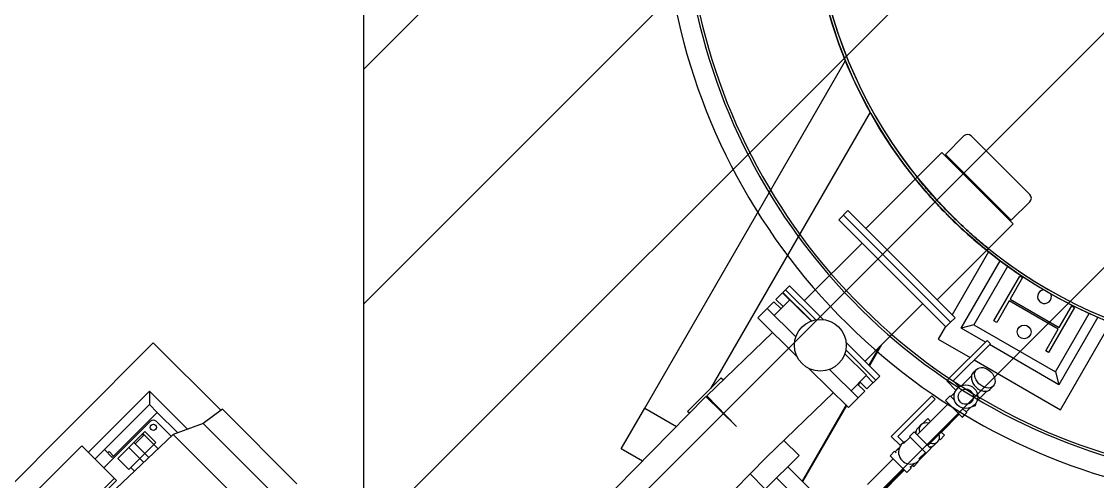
# Model space of a CAD drawing. Header units: metres. Extents: x 0 to 63075, y 0 to 44550.
# Drawn here: x 50635 to 51149, y 37426 to 37646 of the extents above; entities that cross this region are included whole.
import ezdxf

# ---------------------------------------------------------------- set-up
doc = ezdxf.new("R2010")
doc.units = ezdxf.units.M
doc.header["$LTSCALE"] = 75
for name, color, linetype in [('AI-Hatch mob', 7, 'Continuous'), ('GSB', 7, 'Continuous'), ('ML6', 1, 'Continuous'), ('SDM', 7, 'Continuous'), ('SL1', 8, 'Continuous')]:
    doc.layers.add(name, color=color, linetype=linetype)

# ---------------------------------------------------------------- blocks, each defined once
blk = doc.blocks.new('A$C6bae614f')
at = {"layer": 'SL1'}
for p, q in [((353333.9, 24278.2), (353973.3, 25385.6)), ((354052, 25221.8), (353543.1, 24340.4)), ((354350.8, 25145.7), (354291.7, 25086.6)), ((354374, 25145.7), (354560.6, 24959.1)), ((354038.4, 24850.4), (354280.5, 25092.5)), ((354507.4, 24865.7), (354280.5, 25092.5)), ((354291.7, 25086.6), (354501.4, 24876.8)), ((354300, 25078.3), (354297.4, 25075.7)), ((354560.6, 24936), (354501.4, 24876.8)), ((353952.1, 24878.5), (353981.2, 24907.6)), ((353966.6, 24893), (354307.9, 24551.8)), ((353981.2, 24907.6), (354322.4, 24566.4)), ((354493.2, 24885.1), (354490.5, 24882.5)), ((354293.3, 24537.2), (353952.1, 24878.5)), ((354265.2, 24623.6), (354507.4, 24865.7)), ((354026.1, 24804.4), (353842.3, 24620.6)), ((354422.9, 24781.2), (354428.6, 24786.9)), ((354422.9, 24781.2), (354422.9, 24781.2)), ((354428.6, 24786.9), (354428.6, 24786.9)), ((354429.3, 24776), (354313.5, 24575.3)), ((354341.5, 24533), (354465.6, 24748)), ((354489.9, 24730.1), (354382.5, 24544)), ((354446.2, 24556.3), (354528.7, 24699.2)), ((354537.5, 24694.1), (354497.8, 24625.3)), ((354528.7, 24699.2), (354537.5, 24694.1)), ((353751.9, 24624.5), (353773, 24645.9)), ((353864.6, 24555.8), (353773, 24645.9)), ((353782.8, 24655.5), (353774.3, 24647)), ((353774.3, 24647), (353865.2, 24556)), ((353795.1, 24667.8), (353782.8, 24655.5)), ((353782.8, 24655.5), (353878.6, 24559.6)), ((353795.1, 24667.8), (353902.4, 24560.5)), ((353693.9, 24565.5), (353745.1, 24617.5)), ((353745.1, 24617.5), (353767.7, 24595.3)), ((353746.5, 24573.8), (353795.6, 24623.7)), ((353774.5, 24602.2), (353751.9, 24624.5)), ((354219.3, 24611.3), (354035.4, 24427.4)), ((354494.7, 24619.9), (354455, 24551.2)), ((354651.1, 24529.6), (354494.7, 24619.9)), ((354497.8, 24625.3), (354654.2, 24535)), ((353815.5, 24505.9), (353723.9, 24596.1)), ((354702.8, 24598.7), (354620.3, 24455.8)), ((354642.3, 24394), (354749.8, 24580.2)), ((354654.2, 24535), (354693.9, 24603.8)), ((354693.9, 24603.8), (354702.8, 24598.7)), ((353819.2, 24442.1), (353693.9, 24565.5)), ((354293.3, 24537.2), (354307.9, 24551.8)), ((354307.9, 24551.8), (354322.4, 24566.4)), ((354382.5, 24544), (354341.5, 24533)), ((354382.5, 24544), (354642.3, 24394)), ((354455, 24551.2), (354446.2, 24556.3)), ((354777.4, 24568.1), (354653.3, 24353)), ((354658.6, 24273.1), (354819, 24551)), ((353740.8, 24519.3), (353531.5, 24317.8)), ((354292.1, 24538.4), (354268.9, 24498.2)), ((354418.9, 24488.3), (354341.5, 24533)), ((354611.4, 24460.9), (354651.1, 24529.6)), ((351768.4, 24486.3), (350990.6, 23708.5)), ((351983.4, 24271.3), (351768.4, 24486.3)), ((353975.3, 24487.6), (354082.6, 24380.2)), ((354082.2, 24474.2), (354048, 24414.9)), ((354087.8, 24479.7), (354049.5, 24413.4)), ((354268.9, 24498.2), (354370.2, 24439.7)), ((354424.8, 24494.2), (354306.3, 24375.8)), ((354435.4, 24483.6), (354316.9, 24365.1)), ((354424.8, 24494.2), (354435.4, 24483.6)), ((354653.3, 24353), (354432.3, 24480.6)), ((354040.1, 24383.1), (353971.1, 24451)), ((353974.5, 24463.8), (354070.3, 24367.9)), ((354620.3, 24455.8), (354611.4, 24460.9)), ((353983.5, 24280.4), (353858.1, 24403.8)), ((354383.7, 24431.9), (354658.6, 24273.1)), ((353470.4, 24267.8), (353577.9, 24375.2)), ((353577.9, 24375.2), (353584.4, 24368.8)), ((353922, 24401.1), (354013.6, 24311)), ((354040.1, 24383.1), (353991, 24333.2)), ((354039.1, 24382.1), (354061.8, 24359.4)), ((354082.6, 24380.2), (354070.3, 24367.9)), ((354295.7, 24365.1), (354306.3, 24375.8)), ((354343.2, 24349.7), (354375.1, 24381.6)), ((354380.4, 24391.4), (354390.7, 24401.8)), ((354642.3, 24394), (354653.3, 24353)), ((354012.1, 24354.7), (354034.7, 24332.5)), ((354014.8, 24357.4), (354012.8, 24354)), ((354019.3, 24361.2), (354014.3, 24352.6)), ((354041.5, 24339.4), (354018.9, 24361.6)), ((354041.5, 24339.4), (354061.5, 24359.7)), ((354070.3, 24367.9), (354061.8, 24359.4)), ((354295.7, 24365.1), (354325.4, 24335.4)), ((354316.9, 24365.1), (354336, 24346)), ((354324.7, 24334.3), (354325.1, 24335.7)), ((354335.7, 24346.4), (354337.1, 24346.7)), ((354433.7, 24338.1), (354444, 24348.4)), ((351756.5, 24332.1), (351562, 24137.6)), ((351756.5, 24332.1), (351756.5, 24289.7)), ((351877.8, 24210.8), (351756.5, 24332.1)), ((353528.9, 24315.2), (353053.8, 23832.5)), ((353626.2, 24219.5), (353528.9, 24315.2)), ((353626.2, 24219.5), (353531.5, 24317.8)), ((353935.4, 24327.7), (353722.2, 24122.4)), ((353983.5, 24280.4), (354034.7, 24332.5)), ((354118.9, 24188.4), (354248, 24317.4)), ((354258.6, 24306.8), (354140.1, 24188.4)), ((354248, 24317.4), (354258.6, 24306.8)), ((354306.5, 24317.6), (354291.9, 24303)), ((354291.9, 24303), (354345.3, 24249.7)), ((354292.3, 24302.7), (354292, 24302.5)), ((354292, 24302.5), (354301.4, 24293.3)), ((354306.5, 24317.6), (354320.9, 24303.2)), ((354321.7, 24328.3), (354308.8, 24315.4)), ((354392, 24300.9), (354423.9, 24332.8)), ((351612.9, 24146.1), (351756.5, 24289.7)), ((351756.5, 24289.7), (351781.2, 24264.9)), ((351988.6, 24275.2), (351927.1, 24229.1)), ((352226.1, 24037.6), (351988.6, 24275.2)), ((353258.9, 24148.3), (353333.9, 24278.2)), ((353333.9, 24278.2), (353435, 24219.8)), ((353476.3, 24261.9), (353470.4, 24267.8)), ((353975.1, 24288.7), (353835, 24046)), ((353976.6, 24287.2), (353836.5, 24044.5)), ((354301.6, 24293.4), (354201.3, 24193.1)), ((354345.5, 24278.6), (354359.9, 24264.3)), ((354370.6, 24279.5), (354357.6, 24266.5)), ((354357.8, 24266.7), (354360.3, 24264.3)), ((354358, 24266.5), (354370.9, 24279.6)), ((354386.4, 24285.1), (354376.6, 24282.4)), ((354389, 24294.9), (354386.4, 24285.1)), ((351611.4, 24088.1), (351759.8, 24236.4)), ((351781.2, 24264.9), (351637.7, 24121.4)), ((351777.8, 24236.4), (351826.1, 24188.1)), ((351781.2, 24264.9), (351846.9, 24199.3)), ((354220.9, 24230.2), (354235.3, 24244.9)), ((354244.2, 24236.1), (354235.3, 24244.9)), ((354335.7, 24259.3), (354235.4, 24159)), ((354336, 24259), (354279.4, 24201.5)), ((354359.9, 24264.3), (354345.3, 24249.7)), ((354345.5, 24249.9), (354345.8, 24249.6)), ((354360.3, 24264.3), (354345.8, 24249.6)), ((351741.6, 24204.1), (351706.2, 24168.7)), ((351733, 24195.5), (351735.2, 24197.7)), ((351735.2, 24197.7), (351784.2, 24148.6)), ((351776.9, 24168.7), (351741.6, 24204.1)), ((351927.1, 24229.1), (351832.2, 24193.8)), ((352053.6, 24102.6), (351927.1, 24229.1)), ((354177.1, 24188.2), (354191.7, 24202.7)), ((354245, 24149.4), (354191.7, 24202.7)), ((354193.9, 24200.5), (354198.3, 24204.9)), ((354203.6, 24214.7), (354213.9, 24225)), ((354221.4, 24229.6), (354220.9, 24230.2)), ((354289.1, 24191.9), (354278.6, 24202.2)), ((351832.2, 24193.8), (351649.2, 24021.4)), ((351690.6, 24082.4), (351776.9, 24168.7)), ((351706.2, 24168.7), (351690.6, 24153.1)), ((351754.4, 24120.5), (351706.2, 24168.7)), ((351710.4, 24164.5), (351737.3, 24191.3)), ((351737.3, 24191.3), (351733, 24195.5)), ((351832.2, 24193.8), (352144.8, 23881.2)), ((353777.5, 24175.6), (353825.4, 24127.7)), ((354118.9, 24188.4), (354148.6, 24158.7)), ((354140.1, 24188.4), (354159.3, 24169.3)), ((354158.6, 24165.1), (354179.3, 24185.9)), ((354230.4, 24134.8), (354177.1, 24188.2)), ((354256.9, 24161.3), (354267.3, 24171.6)), ((354274.6, 24177.2), (354272.1, 24179.7)), ((354274.6, 24177.2), (354289.1, 24191.9)), ((351541.2, 24158.4), (351350.9, 23968.2)), ((351651.3, 24048.2), (351541.2, 24158.4)), ((351583.2, 24116.4), (351612.9, 24146.1)), ((351637.7, 24121.4), (351612.9, 24146.1)), ((351623.5, 24135.5), (351627.8, 24139.8)), ((351627.8, 24139.8), (351641.9, 24125.6)), ((351690.6, 24153.1), (351655.3, 24117.8)), ((351726, 24117.8), (351690.6, 24153.1)), ((353326.3, 24109.4), (353258.9, 24148.3)), ((354129.7, 24140.8), (354115.2, 24126.2)), ((354129.7, 24140.8), (354134.7, 24135.8)), ((354145, 24151.5), (354132, 24138.6)), ((354146.1, 24154.2), (354137.1, 24145.1)), ((354137.1, 24145.1), (354137.8, 24144.4)), ((354228.2, 24137.1), (354207.4, 24116.3)), ((354209.2, 24113.9), (354230.1, 24135.1)), ((354230.4, 24134.8), (354245, 24149.4)), ((354242.8, 24151.6), (354247.1, 24156)), ((354244.6, 24149.8), (354252.9, 24158.2)), ((351690.6, 24082.4), (351655.3, 24117.8)), ((351726, 24117.8), (351738.4, 24105.4)), ((352180.1, 23976.1), (352053.6, 24102.6)), ((353722.2, 24122.4), (353248.4, 23641)), ((353825.4, 24127.7), (353717.9, 24020.3)), ((354124.8, 24116.6), (354043, 24034.9)), ((354115.2, 24126.2), (354168.5, 24072.9)), ((354180.8, 24089.7), (354193.8, 24102.7)), ((354187.1, 24095.9), (354190.9, 24092.2)), ((354205.4, 24106.9), (354190.9, 24092.2)), ((354203.8, 24108.4), (354205.4, 24106.9)), ((351708.5, 24077.3), (351697, 24088.8)), ((353717.9, 24020.3), (353669.4, 24068.8)), ((353789.3, 24091.7), (353900.3, 23980.7)), ((354158.9, 24082.5), (354077.1, 24000.8)), ((354160.6, 24080.8), (354079.7, 23998.5)), ((354183.1, 24087.5), (354168.5, 24072.9)), ((354178.1, 24092.5), (354183.1, 24087.5)), ((351644.4, 24055.1), (351454.2, 23864.9)), ((351461.1, 23858), (351651.3, 24048.2)), ((353754, 24056.3), (353865, 23945.3))]:
    blk.add_line(p, q, dxfattribs=at)
for centre, radius in [((355369.8, 25954.9), 1508), ((353893.3, 24478.5), 82.5), ((354542.4, 24521), 22), ((354356.9, 24314.6), 37.7), ((354356.9, 24314.6), 24.1), ((351768.8, 24217.1), 10)]:
    blk.add_circle(centre, radius, dxfattribs=at)
for centre, radius, start, end in [((355369.8, 25954.9), 1979, 150.4868, 76.2136), ((355369.8, 25954.9), 1915.5, 151.3958, 77.9448), ((355369.8, 25954.9), 1907.5, 151.5151, 77.8934), ((355369.8, 25954.9), 1508, 159.3824, 104.6024), ((355369.8, 25954.9), 1500, 179.6925, 0.3037), ((355369.8, 25954.9), 1500, 179.9582, 0.0381), ((354362.4, 25134.2), 16.4, 44.9981, 134.9981), ((354549, 24947.5), 16.4, 314.9981, 44.9981), ((354607.4, 24633.5), 22, 97.0653, 22.9644), ((353630.2, 24215.4), 114.3, 133.9723, 135.4351), ((351768.8, 24227.5), 12.7, 44.9981, 134.9981), ((354180.1, 24137.8), 37.7, 111.3213, 338.675)]:
    blk.add_arc(centre, radius, start, end, dxfattribs=at)
blk.add_ellipse((354417.4, 24375.1), major_axis=(26.7, -26.7), ratio=0.707107, dxfattribs=at)
for centre, major_axis, ratio, start_param, end_param in [((354407.1, 24364.8), (26.7, -26.7), 0.707107, 3.141593, 6.283185), ((353626.9, 24218.8), (-40.4, -40.4), 0.999594, 4.693871, 4.720276), ((353627.8, 24217.9), (40.4, 40.4), 0.999867, 1.552685, 1.578511), ((354240.6, 24198.3), (-26.7, 26.7), 0.707107, 5.406537, 7.159834), ((354230.3, 24188), (-26.7, 26.7), 0.707107, 0, 0.684649), ((354240.6, 24198.3), (26.7, -26.7), 0.707107, 5.406537, 7.159834), ((354230.3, 24188), (26.7, -26.7), 0.707107, 5.598536, 6.283185)]:
    blk.add_ellipse(centre, major_axis=major_axis, ratio=ratio, start_param=start_param, end_param=end_param, dxfattribs=at)
for points, knots in [([(354196, 25008.1), (354195.9, 25008.2), (354198.6, 25004.9), (354203.8, 24998.5), (354206.4, 24995.4), (354209.7, 24991.4), (354213.5, 24986.9), (354217.3, 24982.3), (354221.6, 24977.2), (354226.2, 24971.8), (354233.2, 24963.7), (354241.7, 24954.1), (354251.1, 24943.6), (354257.4, 24936.6), (354264.2, 24929.3), (354271.2, 24921.8), (354278.2, 24914.4), (354285.4, 24906.8), (354292.7, 24899.5), (354296.3, 24895.8), (354299.9, 24892.1), (354303.4, 24888.6), (354317.7, 24874.3), (354333.2, 24859.4), (354347.7, 24846), (354355, 24839.3), (354362.1, 24833), (354368.6, 24827.2), (354375.2, 24821.3), (354381.2, 24816), (354386.7, 24811.4), (354394.8, 24804.4), (354402.2, 24798.2), (354408.1, 24793.3), (354412, 24790.1), (354415.2, 24787.5), (354417.6, 24785.5), (354420, 24783.6), (354421.6, 24782.3), (354422.3, 24781.7), (354422.7, 24781.4), (354422.9, 24781.2), (354422.9, 24781.2)], [0.4999905, 0.4999905, 0.4999905, 0.4999905, 0.5625001, 0.5625001, 0.5625001, 0.5937502, 0.5937502, 0.5937502, 0.6250003, 0.6250003, 0.6250003, 0.6718752, 0.6718752, 0.6718752, 0.7031251, 0.7031251, 0.7031251, 0.734375, 0.734375, 0.734375, 0.75, 0.75, 0.75, 0.8124999, 0.8124999, 0.8124999, 0.8437498, 0.8437498, 0.8437498, 0.8749997, 0.8749997, 0.8749997, 0.9218748, 0.9218748, 0.9218748, 0.9531249, 0.9531249, 0.9531249, 0.984375, 0.984375, 0.984375, 1, 1, 1, 1]), ([(354422.9, 24781.2), (354423.1, 24781.1), (354419.8, 24783.7), (354413.4, 24788.9), (354410.2, 24791.5), (354406.3, 24794.8), (354401.7, 24798.6), (354397.2, 24802.4), (354392.1, 24806.7), (354386.7, 24811.4), (354378.6, 24818.3), (354368.9, 24826.8), (354358.4, 24836.3), (354351.5, 24842.6), (354344.1, 24849.3), (354336.7, 24856.3), (354329.2, 24863.3), (354321.7, 24870.6), (354314.3, 24877.8), (354310.6, 24881.4), (354307, 24885), (354303.4, 24888.6), (354289.1, 24902.8), (354274.3, 24918.3), (354260.9, 24932.9), (354254.2, 24940.2), (354247.8, 24947.2), (354242, 24953.8), (354236.2, 24960.3), (354230.9, 24966.4), (354226.2, 24971.8), (354219.2, 24980), (354213, 24987.4), (354208.2, 24993.2), (354205, 24997.1), (354202.3, 25000.3), (354200.4, 25002.7), (354198.4, 25005.1), (354197.2, 25006.7), (354196.5, 25007.5), (354196.2, 25007.9), (354196.1, 25008.1), (354196, 25008.1)], [-967.514603, -967.514603, -967.514603, -967.514603, -907.044809, -907.044809, -907.044809, -876.809911, -876.809911, -876.809911, -846.575014, -846.575014, -846.575014, -801.222866, -801.222866, -801.222866, -770.988101, -770.988101, -770.988101, -740.753335, -740.753335, -740.753335, -725.635952, -725.635952, -725.635952, -665.166422, -665.166422, -665.166422, -634.931656, -634.931656, -634.931656, -604.696891, -604.696891, -604.696891, -559.344545, -559.344545, -559.344545, -529.109648, -529.109648, -529.109648, -498.87475, -498.87475, -498.87475, -483.76651, -483.76651, -483.76651, -483.76651]), ([(354201.8, 25013.7), (354201.7, 25013.8), (354201.7, 25013.8), (354201.7, 25013.8), (354201.6, 25013.9), (354204.3, 25010.6), (354209.5, 25004.2), (354212.1, 25001), (354215.4, 24997.1), (354219.2, 24992.6), (354222.9, 24988), (354227.3, 24982.9), (354231.9, 24977.5), (354238.9, 24969.4), (354247.3, 24959.7), (354256.8, 24949.3), (354263.1, 24942.3), (354269.8, 24934.9), (354276.8, 24927.5), (354283.8, 24920), (354291.1, 24912.5), (354298.3, 24905.1), (354301.9, 24901.4), (354305.5, 24897.8), (354309.1, 24894.2), (354323.4, 24879.9), (354338.8, 24865.1), (354353.4, 24851.7), (354360.7, 24845), (354367.7, 24838.6), (354374.3, 24832.8), (354380.8, 24827), (354386.9, 24821.7), (354392.3, 24817.1), (354400.5, 24810.1), (354407.9, 24803.9), (354413.8, 24799), (354417.7, 24795.8), (354420.9, 24793.2), (354423.3, 24791.2), (354425.7, 24789.3), (354427.2, 24788), (354428, 24787.4), (354428.4, 24787), (354428.6, 24786.9), (354428.6, 24786.9)], [-486.473701, -486.473701, -486.473701, -486.473701, -483.761527, -483.761527, -483.761527, -423.291202, -423.291202, -423.291202, -393.056039, -393.056039, -393.056039, -362.820876, -362.820876, -362.820876, -317.468334, -317.468334, -317.468334, -287.233306, -287.233306, -287.233306, -256.998278, -256.998278, -256.998278, -241.880764, -241.880764, -241.880764, -181.410708, -181.410708, -181.410708, -151.175679, -151.175679, -151.175679, -120.940651, -120.940651, -120.940651, -75.587907, -75.587907, -75.587907, -45.352744, -45.352744, -45.352744, -15.117581, -15.117581, -15.117581, 0, 0, 0, 0]), ([(354428.6, 24786.9), (354428.8, 24786.8), (354425.5, 24789.4), (354419.1, 24794.6), (354415.9, 24797.2), (354411.9, 24800.5), (354407.4, 24804.3), (354402.9, 24808.1), (354397.7, 24812.4), (354392.3, 24817.1), (354384.2, 24824), (354374.6, 24832.5), (354364.1, 24841.9), (354357.1, 24848.2), (354349.8, 24855), (354342.3, 24862), (354334.9, 24869), (354327.4, 24876.2), (354320, 24883.5), (354316.3, 24887.1), (354312.7, 24890.7), (354309.1, 24894.2), (354294.8, 24908.5), (354280, 24924), (354266.6, 24938.5), (354259.9, 24945.8), (354253.5, 24952.9), (354247.7, 24959.4), (354241.9, 24966), (354236.6, 24972.1), (354231.9, 24977.5), (354224.9, 24985.6), (354218.7, 24993), (354213.9, 24998.9), (354210.6, 25002.8), (354208, 25006), (354206.1, 25008.4), (354204.1, 25010.8), (354202.8, 25012.4), (354202.2, 25013.2), (354201.9, 25013.6), (354201.8, 25013.7), (354201.7, 25013.8), (354201.7, 25013.8), (354201.7, 25013.8), (354201.7, 25013.8)], [0, 0, 0, 0, 0.0625001, 0.0625001, 0.0625001, 0.0937502, 0.0937502, 0.0937502, 0.1250003, 0.1250003, 0.1250003, 0.1718752, 0.1718752, 0.1718752, 0.2031251, 0.2031251, 0.2031251, 0.234375, 0.234375, 0.234375, 0.25, 0.25, 0.25, 0.3124999, 0.3124999, 0.3124999, 0.3437498, 0.3437498, 0.3437498, 0.3749997, 0.3749997, 0.3749997, 0.4218748, 0.4218748, 0.4218748, 0.4531249, 0.4531249, 0.4531249, 0.484375, 0.484375, 0.484375, 0.5, 0.5, 0.5, 0.5027846, 0.5027846, 0.5027846, 0.5027846])]:
    blk.add_open_spline(points, degree=3, knots=knots, dxfattribs=at)
blk = doc.blocks.new('zw$15D4')
at = {"layer": 'ML6', "xscale": 0.2502808837766805, "yscale": 0.2502808837766805, "zscale": 0.2502808837766805}
blk.add_blockref('A$C6bae614f', (-85544.74, -3177.34), dxfattribs=at)

msp = doc.modelspace()

# ---------------------------------------------------------------- hatches: boundary and pattern name
at = {"layer": 'AI-Hatch mob'}
h = msp.add_hatch(dxfattribs=at)
h.set_pattern_fill('ANSI31', color=256, scale=25)
h.set_pattern_definition([(45, (-13824.83, -59.206), (-56.1266, 56.1266), [])])
h.paths.add_polyline_path([(51608.33, 38156.14), (50798.42, 38156.14), (50798.42, 36564.59), (51608.33, 36564.59)])

# ---------------------------------------------------------------- linework, layer by layer
at = {"layer": 'SDM'}
msp.add_lwpolyline([(50798.42, 38156.14), (51608.33, 38156.14), (51608.33, 36564.59), (50798.42, 36564.59)], close=True, dxfattribs=at)

# ---------------------------------------------------------------- block references
at = {"layer": 'GSB', "xscale": 0.6000000000000068, "yscale": 0.6000000000000068, "zscale": 0.6000000000000068}
msp.add_blockref('zw$15D4', (49200, 35721.63), dxfattribs=at)

doc.saveas('drawing.dxf')
